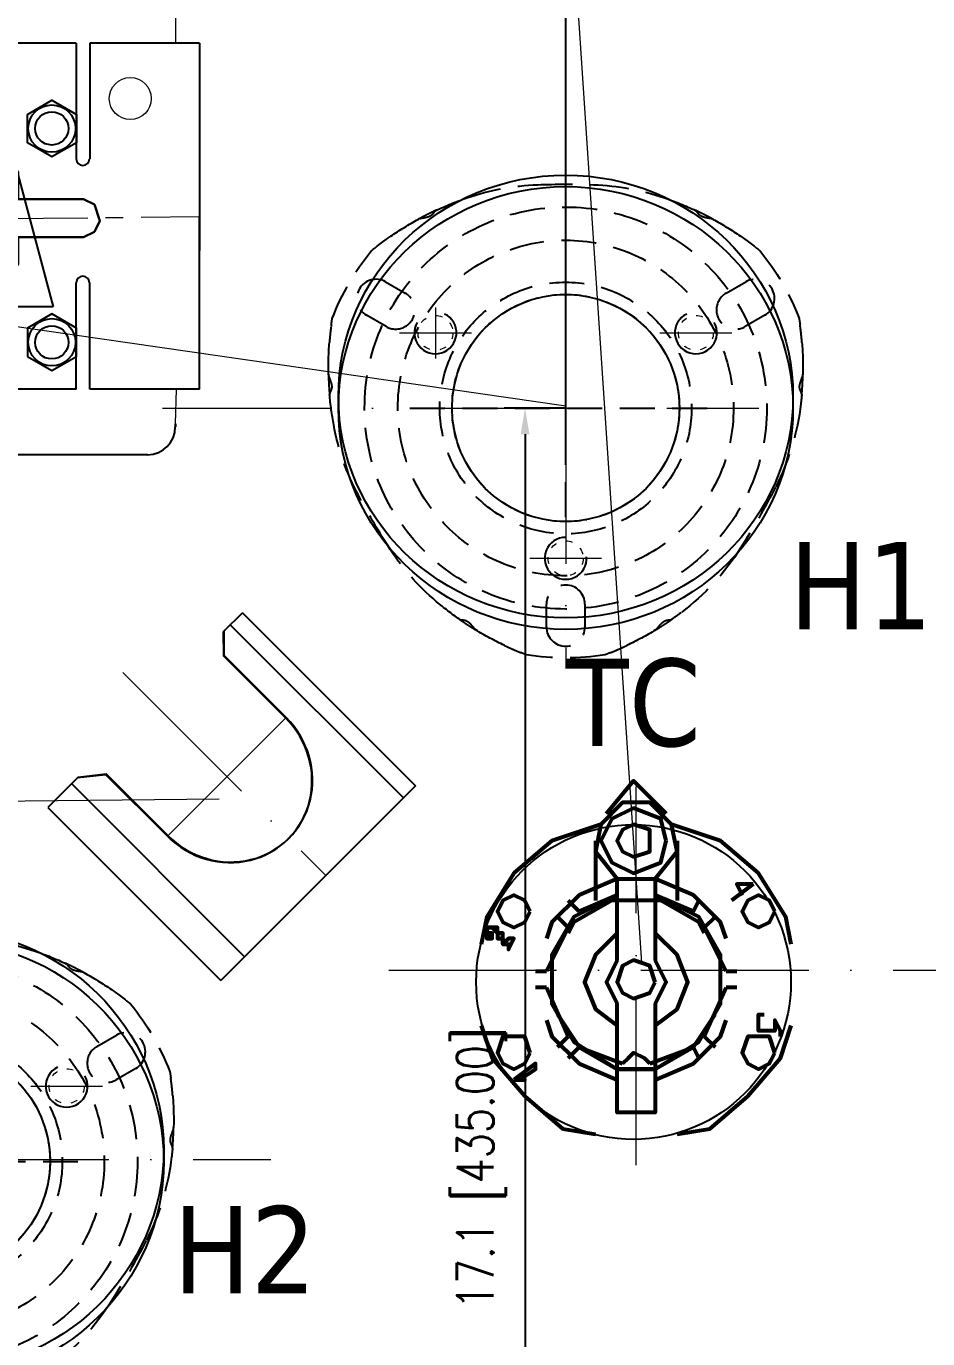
# Model space of a CAD drawing. Header units: millimetres. Extents: x 8127 to 36426, y -6229 to 13228.
# Drawn here: x 10093 to 10350.8, y 10937.1 to 11312.6 of the extents above; entities that cross this region are included whole.
import ezdxf

# ---------------------------------------------------------------- set-up
doc = ezdxf.new("R2010")
doc.units = ezdxf.units.MM
doc.header["$LTSCALE"] = 4
for name, pattern in [('ACAD_ISO03W100', [1.18, 0.47, -0.71]), ('ACAD_ISO10W100', [18, 12, -3, 0, -3]), ('CENTERX2', [101.6, 63.5, -12.7, 12.7, -12.7]), ('DASHED', [0.75, 0.5, -0.25])]:
    doc.linetypes.add(name, pattern=pattern)
doc.layers.add('1', color=12, linetype='Continuous')
doc.layers.add('4虚线层', color=6, linetype='DASHED')
for name, color, linetype, lineweight in [('标注、文本', 3, 'Continuous', 25), ('粗实线', 4, 'Continuous', 53), ('铁心', 3, 'Continuous', 0)]:
    doc.layers.add(name, color=color, linetype=linetype, lineweight=lineweight)
doc.styles.add('Tahoma$001', font='tahoma.ttf', dxfattribs={"height": 2.159784})
doc.styles.add('TH_GBDIM', font='romans.shx', dxfattribs={"width": 0.8, "bigfont": 'gbcbig.shx'})
doc.dimstyles.new('TH_GBDIM1', dxfattribs={"dimscale": 3, "dimtxt": 3.5, "dimasz": 2.5, "dimexe": 2, "dimexo": 0, "dimgap": 1.5, "dimtad": 1, "dimdec": 1, "dimlfac": 0.03937, "dimzin": 0, "dimdsep": 46, "dimtxsty": 'TH_GBDIM', "dimcen": 2.5, "dimclrd": 3, "dimclre": 256, "dimclrt": 2, "dimadec": 0, "dimazin": 0, "dimtfac": 0.714286, "dimtdec": 1, "dimtmove": 0, "dimatfit": 3, "dimfxl": 1, "dimtzin": 0, "dimlwd": -1, "dimlwe": -1, "dimarcsym": 0})

# ---------------------------------------------------------------- blocks, each defined once
blk = doc.blocks.new('*D265')
at = {"layer": 'Defpoints', "color": 0, "transparency": 16777216}
for p in [(10337.29, 11461.13), (10337.29, 11332.48), (10247.3, 11278.96)]:
    blk.add_point(p, dxfattribs=at)
at = {"layer": '标注、文本', "transparency": 16777216}
for p, q in [((10247.3, 11278.96), (10247.3, 11467.13)), ((10337.29, 11332.48), (10337.29, 11467.13))]:
    blk.add_line(p, q, dxfattribs=at)
at = {"layer": '标注、文本', "color": 3, "transparency": 16777216}
blk.add_line((10254.8, 11461.13), (10329.79, 11461.13), dxfattribs=at)
for points in [[(10254.8, 11462.38), (10254.8, 11459.88), (10247.3, 11461.13)], [(10329.79, 11462.38), (10329.79, 11459.88), (10337.29, 11461.13)]]:
    blk.add_solid(points, dxfattribs=at)
at = {"layer": '标注、文本', "color": 2, "transparency": 16777216, "insert": (10291.5, 11473.63), "char_height": 10.5, "attachment_point": 5, "style": 'TH_GBDIM'}
blk.add_mtext('3.5 [90.00]', dxfattribs=at)
blk = doc.blocks.new('A$C03F92070')
at = {"layer": '4虚线层', "ltscale": 5}
for p, q in [((67.85, 40.24), (67.85, 116.01)), ((16.36, 107.57), (21.99, 104.32)), ((113.71, 104.32), (119.34, 107.57)), ((16.49, 94.79), (10.86, 98.04)), ((124.84, 98.04), (119.21, 94.79)), ((23.33, 71.49), (112.37, 71.49)), ((62.35, 8.86), (62.35, 15.36)), ((73.35, 15.36), (73.35, 8.86))]:
    blk.add_line(p, q, dxfattribs=at)
for radius in [57.5, 48, 36, 32.5]:
    blk.add_circle((67.85, 71.49), radius, dxfattribs=at)
at = {"layer": '4虚线层', "ltscale": 5, "extrusion": (0, 0, -1)}
for centre, radius, start, end in [((-62.34, 65.41), 70, 71.0219, 87.9453), ((-67.85, -88.03), 223.54, 87.9453, 92.0547), ((-73.35, 65.41), 70, 92.0547, 108.9781), ((-68.85, 46.49), 90, 64.9245, 71.0219), ((-66.85, 46.49), 90, 108.9781, 115.0755), ((-68.85, 46.49), 90, 55.4521, 61.3818), ((-66.85, 46.49), 90, 118.6182, 124.5479), ((-67.85, 71.49), 71.5, 20.9645, 39.0355), ((-68.85, 46.49), 90, 51.0831, 52.2343), ((-66.85, 46.49), 90, 127.7657, 128.9169), ((-67.85, 71.49), 71.5, 140.9645, 159.0355), ((-90, 83.12), 90, 7.7657, 8.9169), ((-45.7, 83.12), 90, 171.0831, 172.2343), ((-90, 83.12), 90, 358.6182, 4.5479), ((-45.7, 83.12), 90, 175.4521, 181.3818), ((-90, 83.12), 90, 349.4672, 355.0755), ((-45.7, 83.12), 90, 184.9245, 186.6023), ((-65.57, 80.82), 70, 186.6023, 207.2178), ((-70.33, 79.46), 70, 331.9245, 349.4672), ((-205.81, 151.73), 223.54, 327.6503, 331.9245), ((70.97, 151.05), 223.54, 207.2178, 212.3568), ((-76.09, 69.57), 70, 310.1708, 327.6503), ((-58.73, 68.87), 70, 212.3568, 233.0262), ((-89, 84.85), 90, 304.9245, 310.1708), ((-46.7, 84.85), 90, 233.0262, 235.0755), ((-89, 84.85), 90, 295.4521, 301.3818), ((-46.7, 84.85), 90, 238.6182, 244.5479), ((-89, 84.85), 90, 291.0831, 292.2343), ((-67.85, 71.49), 71.5, 260.9645, 279.0355), ((-46.7, 84.85), 90, 247.7657, 248.9169)]:
    blk.add_arc(centre, radius, start, end, dxfattribs=at)
at = {"layer": '4虚线层', "ltscale": 5}
for centre, start, end in [((13.61, 102.81), 60, 240), ((122.09, 102.81), 300, 120), ((19.24, 99.56), 240, 60), ((116.46, 99.56), 120, 300), ((67.85, 15.36), 0, 180), ((67.85, 8.86), 180, 0)]:
    blk.add_arc(centre, 5.5, start, end, dxfattribs=at)
for points, knots in [([(30.89, 128.1), (30.89, 128.1), (30.88, 128.1), (30.83, 128.07), (30.76, 128.04), (30.57, 127.95), (30.45, 127.89), (30.18, 127.77), (30.03, 127.69), (29.7, 127.53), (29.52, 127.45), (29.16, 127.27), (28.96, 127.17), (28.58, 126.98), (28.39, 126.89), (27.99, 126.69), (27.8, 126.59), (27.42, 126.39), (27.24, 126.3), (26.87, 126.11), (26.7, 126.02), (26.39, 125.85), (26.24, 125.77), (25.98, 125.63), (25.87, 125.57), (25.69, 125.47), (25.63, 125.44), (25.58, 125.41), (25.57, 125.4), (25.57, 125.4), (25.57, 125.4), (25.57, 125.4)], [0, 0, 0, 0, 0.043819, 0.043819, 0.119878, 0.119878, 0.195937, 0.195937, 0.271996, 0.271996, 0.348055, 0.348055, 0.424114, 0.424114, 0.500173, 0.500173, 0.576231, 0.576231, 0.65229, 0.65229, 0.728349, 0.728349, 0.804408, 0.804408, 0.880467, 0.880467, 0.956526, 0.956526, 0.994556, 0.994556, 1, 1, 1, 1]), ([(30.71, 128.01), (30.65, 127.99), (30.59, 127.94), (30.48, 127.84), (30.42, 127.77), (30.3, 127.62), (30.24, 127.54), (30.11, 127.35), (30.04, 127.25), (29.89, 127.05), (29.81, 126.95), (29.62, 126.74), (29.51, 126.65), (29.29, 126.47), (29.16, 126.4), (28.9, 126.26), (28.77, 126.2), (28.36, 126.06), (28.08, 125.99), (27.53, 125.87), (27.26, 125.83), (26.87, 125.76), (26.75, 125.74), (26.5, 125.7), (26.38, 125.67), (26.05, 125.61), (25.85, 125.56), (25.74, 125.5)], [0, 0, 0, 0, 0.0625, 0.0625, 0.125, 0.125, 0.1875, 0.1875, 0.25, 0.25, 0.3125, 0.3125, 0.375, 0.375, 0.4375, 0.4375, 0.5, 0.5, 0.625, 0.625, 0.75, 0.75, 0.8125, 0.8125, 0.875, 0.875, 1, 1, 1, 1]), ([(110.13, 125.4), (110.13, 125.4), (110.13, 125.4), (110.13, 125.4), (110.12, 125.41), (110.07, 125.44), (110.01, 125.47), (109.83, 125.57), (109.72, 125.63), (109.46, 125.77), (109.31, 125.85), (108.99, 126.02), (108.81, 126.11), (108.45, 126.3), (108.26, 126.4), (107.88, 126.6), (107.68, 126.7), (107.29, 126.9), (107.1, 127), (106.72, 127.18), (106.53, 127.28), (106.16, 127.46), (105.99, 127.54), (105.66, 127.7), (105.51, 127.77), (105.24, 127.9), (105.12, 127.95), (104.94, 128.04), (104.87, 128.07), (104.82, 128.09), (104.81, 128.1), (104.8, 128.1), (104.8, 128.1), (104.8, 128.1)], [0, 0, 0, 0, 0.005743, 0.005743, 0.043766, 0.043766, 0.119813, 0.119813, 0.195859, 0.195859, 0.271906, 0.271906, 0.347952, 0.347952, 0.423999, 0.423999, 0.500046, 0.500046, 0.576092, 0.576092, 0.652139, 0.652139, 0.728185, 0.728185, 0.804232, 0.804232, 0.880279, 0.880279, 0.956325, 0.956325, 0.994349, 0.994349, 1, 1, 1, 1]), ([(109.96, 125.5), (109.9, 125.53), (109.83, 125.55), (109.65, 125.6), (109.54, 125.63), (109.21, 125.7), (108.96, 125.74), (108.44, 125.83), (108.17, 125.87), (107.63, 125.99), (107.34, 126.06), (106.94, 126.2), (106.8, 126.26), (106.54, 126.39), (106.42, 126.47), (106.19, 126.64), (106.08, 126.74), (105.9, 126.94), (105.81, 127.05), (105.66, 127.25), (105.59, 127.35), (105.46, 127.53), (105.39, 127.62), (105.28, 127.77), (105.22, 127.84), (105.11, 127.94), (105.05, 127.99), (104.99, 128.01)], [0, 0, 0, 0, 0.0625, 0.0625, 0.125, 0.125, 0.25, 0.25, 0.375, 0.375, 0.5, 0.5, 0.5625, 0.5625, 0.625, 0.625, 0.6875, 0.6875, 0.75, 0.75, 0.8125, 0.8125, 0.875, 0.875, 0.9375, 0.9375, 1, 1, 1, 1]), ([(17.82, 120.63), (17.81, 120.62), (17.74, 120.57), (17.58, 120.46), (17.28, 120.26), (16.94, 120.02), (16.6, 119.78), (16.29, 119.55), (16.01, 119.35), (15.83, 119.22), (15.74, 119.15)], [0, 0, 0, 0, 0.026865, 0.187364, 0.351072, 0.511786, 0.674931, 0.783277, 0.891149, 1, 1, 1, 1]), ([(119.96, 119.15), (119.92, 119.19), (119.82, 119.25), (119.69, 119.35), (119.55, 119.45), (119.41, 119.55), (119.28, 119.65), (119.06, 119.81), (118.76, 120.02), (118.42, 120.26), (118.12, 120.46), (117.96, 120.57), (117.89, 120.62), (117.88, 120.63)], [0, 0, 0, 0, 0.05466, 0.108896, 0.162888, 0.216817, 0.270864, 0.325211, 0.488741, 0.649833, 0.813717, 0.974388, 1, 1, 1, 1]), ([(13.95, 117.81), (13.92, 117.79), (13.88, 117.76), (13.82, 117.71), (13.77, 117.67), (13.74, 117.65), (13.73, 117.64)], [0, 0, 0, 0, 0.272943, 0.542517, 0.809704, 1, 1, 1, 1]), ([(14.22, 118.02), (14.2, 118), (14.15, 117.96), (14.08, 117.91), (14.01, 117.86), (13.97, 117.82), (13.95, 117.81)], [0, 0, 0, 0, 0.251777, 0.501943, 0.751136, 1, 1, 1, 1]), ([(14.55, 118.27), (14.52, 118.25), (14.46, 118.2), (14.38, 118.14), (14.3, 118.08), (14.25, 118.04), (14.22, 118.02)], [0, 0, 0, 0, 0.251749, 0.501948, 0.751171, 1, 1, 1, 1]), ([(15.74, 119.15), (15.69, 119.12), (15.59, 119.05), (15.45, 118.94), (15.32, 118.84), (15.18, 118.74), (15.05, 118.65), (14.92, 118.55), (14.8, 118.45), (14.67, 118.36), (14.59, 118.3), (14.55, 118.27)], [0, 0, 0, 0, 0.114473, 0.22719, 0.338528, 0.448878, 0.558641, 0.668227, 0.778044, 0.888502, 1, 1, 1, 1]), ([(121.15, 118.27), (121.11, 118.3), (121.03, 118.36), (120.9, 118.45), (120.78, 118.55), (120.65, 118.65), (120.52, 118.74), (120.38, 118.84), (120.25, 118.94), (120.1, 119.05), (120.01, 119.12), (119.96, 119.15)], [0, 0, 0, 0, 0.111498, 0.221956, 0.331773, 0.441359, 0.551122, 0.661472, 0.77281, 0.885527, 1, 1, 1, 1]), ([(121.48, 118.02), (121.45, 118.04), (121.4, 118.08), (121.32, 118.14), (121.23, 118.2), (121.18, 118.25), (121.15, 118.27)], [0, 0, 0, 0, 0.248829, 0.498052, 0.748251, 1, 1, 1, 1]), ([(121.75, 117.81), (121.73, 117.82), (121.69, 117.86), (121.62, 117.91), (121.55, 117.96), (121.5, 118), (121.48, 118.02)], [0, 0, 0, 0, 0.248864, 0.498057, 0.748223, 1, 1, 1, 1]), ([(121.97, 117.64), (121.96, 117.65), (121.93, 117.67), (121.88, 117.71), (121.82, 117.76), (121.78, 117.79), (121.75, 117.81)], [0, 0, 0, 0, 0.190293, 0.457482, 0.727057, 1, 1, 1, 1]), ([(0.69, 94.25), (0.68, 94.21), (0.67, 94.11), (0.65, 93.95), (0.63, 93.8), (0.61, 93.64), (0.59, 93.47), (0.57, 93.31), (0.55, 93.14), (0.53, 92.96), (0.52, 92.85), (0.52, 92.79)], [0, 0, 0, 0, 0.111498, 0.221956, 0.331773, 0.441359, 0.551122, 0.661472, 0.77281, 0.885527, 1, 1, 1, 1]), ([(0.74, 94.67), (0.73, 94.63), (0.73, 94.57), (0.71, 94.47), (0.7, 94.36), (0.69, 94.29), (0.69, 94.25)], [0, 0, 0, 0, 0.248829, 0.498052, 0.748251, 1, 1, 1, 1]), ([(0.82, 95.29), (0.82, 95.27), (0.81, 95.24), (0.81, 95.17), (0.8, 95.1), (0.79, 95.04), (0.78, 95.01)], [0, 0, 0, 0, 0.190297, 0.457484, 0.727058, 1, 1, 1, 1]), ([(134.92, 95.01), (134.91, 95.04), (134.9, 95.1), (134.89, 95.17), (134.89, 95.24), (134.88, 95.27), (134.88, 95.29)], [0, 0, 0, 0, 0.272943, 0.542517, 0.809704, 1, 1, 1, 1]), ([(134.96, 94.67), (134.96, 94.7), (134.95, 94.76), (134.94, 94.85), (134.93, 94.93), (134.92, 94.98), (134.92, 95.01)], [0, 0, 0, 0, 0.251777, 0.501943, 0.751136, 1, 1, 1, 1]), ([(135.01, 94.25), (135.01, 94.29), (135, 94.36), (134.99, 94.47), (134.97, 94.57), (134.96, 94.63), (134.96, 94.67)], [0, 0, 0, 0, 0.251749, 0.501948, 0.751171, 1, 1, 1, 1]), ([(135.18, 92.79), (135.18, 92.85), (135.16, 92.96), (135.15, 93.14), (135.13, 93.31), (135.11, 93.47), (135.09, 93.64), (135.07, 93.8), (135.05, 93.95), (135.03, 94.11), (135.02, 94.21), (135.01, 94.25)], [0, 0, 0, 0, 0.114473, 0.22719, 0.338528, 0.448878, 0.558641, 0.668227, 0.778044, 0.888502, 1, 1, 1, 1]), ([(0.52, 92.79), (0.51, 92.73), (0.5, 92.62), (0.48, 92.45), (0.46, 92.28), (0.45, 92.11), (0.43, 91.95), (0.4, 91.68), (0.37, 91.32), (0.33, 90.9), (0.3, 90.54), (0.29, 90.34), (0.28, 90.26), (0.28, 90.25)], [0, 0, 0, 0, 0.05466, 0.108897, 0.162889, 0.216817, 0.270864, 0.325211, 0.488741, 0.649833, 0.813717, 0.974388, 1, 1, 1, 1]), ([(135.42, 90.25), (135.42, 90.26), (135.41, 90.34), (135.4, 90.54), (135.37, 90.9), (135.33, 91.31), (135.29, 91.73), (135.25, 92.11), (135.22, 92.45), (135.2, 92.67), (135.18, 92.79)], [0, 0, 0, 0, 0.026865, 0.187364, 0.351073, 0.511786, 0.674931, 0.783277, 0.891149, 1, 1, 1, 1]), ([(0.02, 81.15), (0.02, 81.15), (0.02, 81.15), (0.02, 81.15), (0.02, 81.14), (0.02, 81.08), (0.02, 81.01), (0.02, 80.81), (0.03, 80.68), (0.04, 80.38), (0.04, 80.21), (0.05, 79.85), (0.06, 79.65), (0.08, 79.24), (0.09, 79.03), (0.11, 78.6), (0.12, 78.38), (0.14, 77.94), (0.16, 77.72), (0.18, 77.3), (0.2, 77.09), (0.23, 76.68), (0.24, 76.49), (0.27, 76.13), (0.28, 75.96), (0.3, 75.67), (0.32, 75.54), (0.33, 75.33), (0.34, 75.26), (0.34, 75.2), (0.35, 75.19), (0.35, 75.19), (0.35, 75.19), (0.35, 75.19)], [0, 0, 0, 0, 0.005743, 0.005743, 0.043766, 0.043766, 0.119813, 0.119813, 0.195859, 0.195859, 0.271906, 0.271906, 0.347952, 0.347952, 0.423999, 0.423999, 0.500046, 0.500046, 0.576092, 0.576092, 0.652139, 0.652139, 0.728185, 0.728185, 0.804232, 0.804232, 0.880279, 0.880279, 0.956325, 0.956325, 0.994349, 0.994349, 1, 1, 1, 1]), ([(0.02, 80.95), (0.02, 80.89), (0.04, 80.81), (0.08, 80.63), (0.12, 80.53), (0.22, 80.21), (0.31, 79.97), (0.5, 79.47), (0.59, 79.22), (0.76, 78.69), (0.85, 78.41), (0.92, 77.98), (0.94, 77.84), (0.96, 77.55), (0.95, 77.4), (0.91, 77.12), (0.88, 76.97), (0.8, 76.71), (0.75, 76.59), (0.65, 76.35), (0.6, 76.24), (0.51, 76.03), (0.47, 75.94), (0.39, 75.76), (0.37, 75.68), (0.33, 75.53), (0.32, 75.46), (0.33, 75.4)], [0, 0, 0, 0, 0.0625, 0.0625, 0.125, 0.125, 0.25, 0.25, 0.375, 0.375, 0.5, 0.5, 0.5625, 0.5625, 0.625, 0.625, 0.6875, 0.6875, 0.75, 0.75, 0.8125, 0.8125, 0.875, 0.875, 0.9375, 0.9375, 1, 1, 1, 1]), ([(135.37, 75.4), (135.38, 75.46), (135.37, 75.53), (135.33, 75.68), (135.31, 75.76), (135.23, 75.94), (135.19, 76.03), (135.1, 76.24), (135.04, 76.35), (134.95, 76.58), (134.9, 76.71), (134.82, 76.97), (134.79, 77.11), (134.75, 77.4), (134.74, 77.54), (134.76, 77.83), (134.78, 77.98), (134.85, 78.4), (134.93, 78.68), (135.11, 79.21), (135.2, 79.47), (135.34, 79.84), (135.38, 79.96), (135.47, 80.2), (135.51, 80.31), (135.62, 80.63), (135.68, 80.83), (135.68, 80.95)], [0, 0, 0, 0, 0.0625, 0.0625, 0.125, 0.125, 0.1875, 0.1875, 0.25, 0.25, 0.3125, 0.3125, 0.375, 0.375, 0.4375, 0.4375, 0.5, 0.5, 0.625, 0.625, 0.75, 0.75, 0.8125, 0.8125, 0.875, 0.875, 1, 1, 1, 1]), ([(135.35, 75.19), (135.35, 75.19), (135.35, 75.2), (135.36, 75.26), (135.37, 75.34), (135.38, 75.54), (135.4, 75.67), (135.42, 75.97), (135.43, 76.14), (135.46, 76.51), (135.48, 76.7), (135.5, 77.11), (135.52, 77.32), (135.54, 77.75), (135.56, 77.97), (135.58, 78.41), (135.59, 78.62), (135.61, 79.05), (135.62, 79.26), (135.64, 79.67), (135.65, 79.86), (135.66, 80.22), (135.66, 80.39), (135.67, 80.68), (135.67, 80.81), (135.68, 81.01), (135.68, 81.08), (135.68, 81.14), (135.68, 81.15), (135.68, 81.15), (135.68, 81.15), (135.68, 81.15)], [0, 0, 0, 0, 0.043819, 0.043819, 0.119878, 0.119878, 0.195937, 0.195937, 0.271996, 0.271996, 0.348055, 0.348055, 0.424114, 0.424114, 0.500173, 0.500173, 0.576232, 0.576232, 0.65229, 0.65229, 0.728349, 0.728349, 0.804408, 0.804408, 0.880467, 0.880467, 0.956526, 0.956526, 0.994556, 0.994556, 1, 1, 1, 1]), ([(37.3, 11.18), (37.3, 11.18), (37.31, 11.17), (37.36, 11.14), (37.42, 11.09), (37.59, 10.98), (37.7, 10.9), (37.95, 10.73), (38.09, 10.63), (38.39, 10.43), (38.55, 10.32), (38.89, 10.09), (39.07, 9.97), (39.42, 9.73), (39.61, 9.61), (39.98, 9.37), (40.16, 9.26), (40.51, 9.03), (40.69, 8.91), (41.04, 8.69), (41.2, 8.59), (41.51, 8.4), (41.65, 8.31), (41.9, 8.16), (42.01, 8.09), (42.18, 7.99), (42.24, 7.95), (42.29, 7.92), (42.3, 7.91), (42.3, 7.91), (42.3, 7.91), (42.3, 7.91)], [0, 0, 0, 0, 0.043819, 0.043819, 0.119878, 0.119878, 0.195937, 0.195937, 0.271996, 0.271996, 0.348055, 0.348055, 0.424114, 0.424114, 0.500173, 0.500173, 0.576231, 0.576231, 0.65229, 0.65229, 0.728349, 0.728349, 0.804408, 0.804408, 0.880467, 0.880467, 0.956526, 0.956526, 0.994556, 0.994556, 1, 1, 1, 1]), ([(37.47, 11.06), (37.52, 11.02), (37.59, 11), (37.73, 10.95), (37.82, 10.93), (38.01, 10.91), (38.11, 10.9), (38.34, 10.88), (38.46, 10.87), (38.71, 10.83), (38.85, 10.81), (39.11, 10.75), (39.25, 10.71), (39.52, 10.6), (39.64, 10.53), (39.89, 10.37), (40.01, 10.29), (40.34, 10.01), (40.54, 9.8), (40.91, 9.38), (41.09, 9.17), (41.34, 8.87), (41.42, 8.77), (41.58, 8.58), (41.66, 8.48), (41.88, 8.23), (42.02, 8.08), (42.13, 8.02)], [0, 0, 0, 0, 0.0625, 0.0625, 0.125, 0.125, 0.1875, 0.1875, 0.25, 0.25, 0.3125, 0.3125, 0.375, 0.375, 0.4375, 0.4375, 0.5, 0.5, 0.625, 0.625, 0.75, 0.75, 0.8125, 0.8125, 0.875, 0.875, 1, 1, 1, 1]), ([(93.4, 7.91), (93.4, 7.91), (93.4, 7.91), (93.4, 7.91), (93.41, 7.92), (93.46, 7.95), (93.52, 7.99), (93.69, 8.09), (93.8, 8.16), (94.06, 8.32), (94.2, 8.4), (94.51, 8.6), (94.68, 8.7), (95.02, 8.92), (95.2, 9.04), (95.56, 9.27), (95.75, 9.39), (96.12, 9.63), (96.3, 9.75), (96.65, 9.98), (96.83, 10.1), (97.16, 10.33), (97.32, 10.43), (97.62, 10.64), (97.76, 10.73), (98.01, 10.9), (98.11, 10.98), (98.28, 11.1), (98.34, 11.14), (98.39, 11.17), (98.4, 11.18), (98.4, 11.18), (98.4, 11.18), (98.4, 11.18)], [0, 0, 0, 0, 0.005743, 0.005743, 0.043766, 0.043766, 0.119813, 0.119813, 0.195859, 0.195859, 0.271906, 0.271906, 0.347952, 0.347952, 0.423999, 0.423999, 0.500046, 0.500046, 0.576092, 0.576092, 0.652139, 0.652139, 0.728185, 0.728185, 0.804232, 0.804232, 0.880279, 0.880279, 0.956325, 0.956325, 0.994349, 0.994349, 1, 1, 1, 1]), ([(93.57, 8.02), (93.62, 8.05), (93.68, 8.1), (93.82, 8.23), (93.89, 8.31), (94.11, 8.56), (94.27, 8.76), (94.61, 9.17), (94.79, 9.38), (95.16, 9.79), (95.36, 10), (95.69, 10.28), (95.8, 10.37), (96.05, 10.53), (96.18, 10.6), (96.44, 10.71), (96.58, 10.75), (96.85, 10.81), (96.98, 10.83), (97.24, 10.87), (97.36, 10.88), (97.58, 10.9), (97.69, 10.91), (97.88, 10.93), (97.96, 10.95), (98.11, 11), (98.18, 11.02), (98.23, 11.06)], [0, 0, 0, 0, 0.0625, 0.0625, 0.125, 0.125, 0.25, 0.25, 0.375, 0.375, 0.5, 0.5, 0.5625, 0.5625, 0.625, 0.625, 0.6875, 0.6875, 0.75, 0.75, 0.8125, 0.8125, 0.875, 0.875, 0.9375, 0.9375, 1, 1, 1, 1]), ([(50.31, 3.59), (50.32, 3.59), (50.4, 3.55), (50.57, 3.46), (50.9, 3.31), (51.28, 3.14), (51.66, 2.96), (52.01, 2.8), (52.32, 2.67), (52.52, 2.57), (52.63, 2.53)], [0, 0, 0, 0, 0.026866, 0.187364, 0.351073, 0.511786, 0.674931, 0.783277, 0.891149, 1, 1, 1, 1]), ([(52.63, 2.53), (52.68, 2.5), (52.79, 2.46), (52.95, 2.39), (53.11, 2.32), (53.26, 2.25), (53.41, 2.19), (53.56, 2.12), (53.7, 2.06), (53.85, 2), (53.94, 1.96), (53.98, 1.94)], [0, 0, 0, 0, 0.114473, 0.22719, 0.338528, 0.448878, 0.558641, 0.668227, 0.778044, 0.888502, 1, 1, 1, 1]), ([(53.98, 1.94), (54.02, 1.93), (54.09, 1.9), (54.18, 1.86), (54.28, 1.82), (54.34, 1.79), (54.37, 1.78)], [0, 0, 0, 0, 0.251749, 0.501948, 0.751171, 1, 1, 1, 1]), ([(54.37, 1.78), (54.4, 1.77), (54.45, 1.74), (54.54, 1.71), (54.61, 1.68), (54.66, 1.66), (54.69, 1.65)], [0, 0, 0, 0, 0.251777, 0.501943, 0.751136, 1, 1, 1, 1]), ([(54.69, 1.65), (54.71, 1.64), (54.77, 1.61), (54.84, 1.58), (54.9, 1.56), (54.93, 1.55), (54.94, 1.54)], [0, 0, 0, 0, 0.272943, 0.542518, 0.809705, 1, 1, 1, 1]), ([(80.76, 1.54), (80.77, 1.55), (80.8, 1.56), (80.86, 1.58), (80.93, 1.61), (80.99, 1.64), (81.01, 1.65)], [0, 0, 0, 0, 0.190295, 0.457482, 0.727057, 1, 1, 1, 1]), ([(81.01, 1.65), (81.04, 1.66), (81.08, 1.68), (81.16, 1.71), (81.25, 1.74), (81.3, 1.77), (81.33, 1.78)], [0, 0, 0, 0, 0.248864, 0.498057, 0.748223, 1, 1, 1, 1]), ([(81.33, 1.78), (81.36, 1.79), (81.42, 1.82), (81.52, 1.86), (81.61, 1.9), (81.68, 1.93), (81.72, 1.94)], [0, 0, 0, 0, 0.248829, 0.498052, 0.748251, 1, 1, 1, 1]), ([(81.72, 1.94), (81.76, 1.96), (81.85, 2), (82, 2.06), (82.14, 2.12), (82.29, 2.19), (82.44, 2.25), (82.59, 2.32), (82.75, 2.39), (82.91, 2.46), (83.02, 2.5), (83.07, 2.53)], [0, 0, 0, 0, 0.111498, 0.221956, 0.331773, 0.441359, 0.551122, 0.661472, 0.77281, 0.885527, 1, 1, 1, 1]), ([(83.07, 2.53), (83.12, 2.55), (83.23, 2.6), (83.38, 2.67), (83.54, 2.73), (83.69, 2.8), (83.84, 2.87), (84.09, 2.98), (84.42, 3.14), (84.8, 3.31), (85.13, 3.46), (85.3, 3.55), (85.38, 3.58), (85.39, 3.59)], [0, 0, 0, 0, 0.05466, 0.108897, 0.162889, 0.216817, 0.270864, 0.325211, 0.488741, 0.649834, 0.813718, 0.974389, 1, 1, 1, 1])]:
    blk.add_open_spline(points, degree=3, knots=knots, dxfattribs=at)
blk.add_open_spline([(0.82, 95.28), (0.81, 95.2), (0.82, 95.09), (0.84, 94.95)], degree=3, dxfattribs=at)
blk = doc.blocks.new('A$C2C6D2C8C')
at = {"color": 0, "linetype": 'ByBlock'}
for p, q in [((134.71, 136.18), (14.42, 136.18)), ((58.68, 131.42), (58.68, 109.14)), ((89.87, 131.42), (58.68, 131.42)), ((58.68, 131.42), (89.87, 131.42)), ((89.87, 131.42), (89.87, 109.14)), ((6.48, 128.24), (6.48, 127.68)), ((58.68, 129.19), (89.87, 129.19)), ((142.66, 127.68), (142.66, 128.24)), ((69.82, 118.56), (69.82, 124.74)), ((78.73, 118.56), (78.73, 124.74)), ((0, 117.68), (30.38, 117.68)), ((0, 117.68), (0, 58.38)), ((20.29, 117.68), (26.38, 117.68)), ((30.29, 117.68), (30.38, 117.68)), ((30.38, 117.68), (30.38, 84.6)), ((34.29, 117.68), (58.68, 117.68)), ((34.29, 117.68), (34.29, 84.6)), ((114.27, 117.68), (89.87, 117.68)), ((114.27, 117.68), (114.27, 84.6)), ((149.56, 117.68), (118.18, 117.68)), ((118.51, 117.68), (118.18, 117.68)), ((118.18, 117.68), (118.18, 84.6)), ((143.69, 117.68), (132.42, 117.68)), ((149.56, 117.68), (149.56, 58.38)), ((58.68, 109.14), (40.86, 42.3)), ((89.87, 109.14), (107.7, 42.3)), ((0, 18.79), (0, 68.09)), ((149.56, 18.79), (149.56, 68.09)), ((30.38, 18.79), (30.38, 49.17)), ((34.29, 18.79), (34.29, 49.17)), ((114.27, 18.79), (114.27, 49.17)), ((118.18, 18.79), (118.18, 49.17)), ((107.7, 42.3), (40.86, 42.3)), ((0, 18.79), (18.78, 18.79)), ((18.78, 18.79), (30.38, 18.79)), ((34.29, 18.79), (74.23, 18.79)), ((114.27, 18.79), (74.57, 18.79)), ((142.99, 18.79), (118.18, 18.79)), ((149.56, 18.79), (132.42, 18.79)), ((6.48, 7.94), (6.48, 8.79)), ((142.66, 8.79), (142.66, 7.94)), ((142.66, 7.94), (142.66, 8.79)), ((74.57, 0), (14.42, 0)), ((134.71, 0), (61.46, 0))]:
    blk.add_line(p, q, dxfattribs=at)
at = {"lineweight": 15}
for p, q in [((6.48, 127.68), (6.48, 117.68)), ((142.66, 127.68), (142.66, 117.68)), ((42.28, 77.88), (42.2, 71.38)), ((6.48, 8.37), (6.48, 18.79)), ((142.66, 8.79), (142.99, 18.79))]:
    blk.add_line(p, q, dxfattribs=at)
at = {"color": 0, "linetype": 'ByBlock', "lineweight": 18}
for p, q in [((69.78, 86.37), (69.78, 75.38)), ((78.78, 86.37), (78.78, 75.38)), ((69.78, 75.38), (65.2, 70.19)), ((69.78, 75.38), (68.12, 73.5)), ((78.78, 75.38), (71.47, 69.17)), ((42.28, 71.38), (38.28, 71.38)), ((42.28, 71.38), (54.79, 71.38)), ((33.78, 66.88), (40.78, 70.59)), ((40.78, 70.59), (40.78, 63.18)), ((40.78, 63.18), (33.78, 66.88)), ((78.78, 58.38), (71.47, 64.6)), ((42.28, 62.38), (38.28, 62.38)), ((42.28, 62.38), (54.79, 62.38)), ((42.28, 62.38), (42.28, 55.88)), ((42.28, 55.88), (42.28, 62.38)), ((65.2, 63.58), (69.78, 58.38)), ((69.78, 58.38), (68.12, 60.27)), ((69.78, 58.38), (69.78, 47.4)), ((78.78, 58.38), (78.78, 47.4))]:
    blk.add_line(p, q, dxfattribs=at)
at = {"color": 0, "linetype": 'ByBlock'}
for points in [[(48.46, 97.34), (41.45, 101.39), (34.44, 97.34), (34.44, 89.25), (41.45, 85.2), (48.46, 89.25)], [(100.34, 97.34), (107.35, 101.39), (114.36, 97.34), (114.36, 89.25), (107.35, 85.2), (100.34, 89.25)], [(48.46, 28.13), (41.45, 24.08), (34.44, 28.13), (34.44, 36.22), (41.45, 40.27), (48.46, 36.22)], [(100.34, 28.13), (107.35, 24.08), (114.36, 28.13), (114.36, 36.22), (107.35, 40.27), (100.34, 36.22)]]:
    blk.add_lwpolyline(points, close=True, dxfattribs=at)
at = {"lineweight": 15}
for centre in [(18.78, 101.88), (129.78, 101.88), (18.78, 31.88)]:
    blk.add_circle(centre, 6, dxfattribs=at)
at = {"color": 0, "linetype": 'ByBlock'}
for centre, radius in [((41.45, 93.3), 6.76), ((41.48, 93.34), 4.75), ((107.35, 93.3), 6.76), ((107.32, 93.34), 4.75), ((41.45, 32.17), 6.76), ((107.35, 32.17), 6.76), ((41.48, 32.13), 4.75), ((107.32, 32.13), 4.75)]:
    blk.add_circle(centre, radius, dxfattribs=at)
at = {"color": 0, "linetype": 'ByBlock', "lineweight": 18}
for radius in [20, 3.5]:
    blk.add_circle((74.28, 66.88), radius, dxfattribs=at)
at = {"color": 0, "linetype": 'ByBlock'}
for centre, radius, start, end in [((14.42, 128.24), 7.94, 90, 180), ((134.71, 128.24), 7.94, 0, 90), ((74.28, 124.74), 4.46, 0, 180), ((74.28, 118.56), 4.46, 180, 0), ((32.33, 84.64), 1.91, 181.2996, 358.7004), ((116.22, 84.64), 1.91, 181.2996, 358.7004), ((32.33, 49.13), 1.91, 1.2996, 178.7004), ((116.22, 49.13), 1.91, 1.2996, 178.7004), ((14.42, 7.94), 7.94, 180, 270), ((134.71, 7.94), 7.94, 270, 0)]:
    blk.add_arc(centre, radius, start, end, dxfattribs=at)
at = {"color": 0, "linetype": 'ByBlock', "lineweight": 18}
for centre, radius, start, end in [((42.28, 66.88), 11, 90, 270), ((74.28, 66.88), 12, 112.0243, 247.9757), ((74.28, 66.88), 12, 292.0243, 67.9757), ((38.28, 66.88), 4.5, 90, 270), ((74.28, 66.88), 5.5, 279.2709, 80.7291), ((68.95, 66.88), 5, 138.5763, 221.4237), ((74.34, 66.88), 3, 130.3645, 229.6355)]:
    blk.add_arc(centre, radius, start, end, dxfattribs=at)
at = {"layer": '粗实线', "lineweight": 30}
for points in [[(74.28, 66.88), (74.28, 94.98), (50.87, 80.93)], [(74.28, 94.98), (97.69, 80.93), (97.69, 73.13)], [(96.13, 73.13), (91.44, 84.05), (80.52, 90.29), (68.04, 90.29), (57.11, 84.05), (53.99, 79.37)], [(68.04, 88.73), (58.67, 84.05), (52.43, 73.13), (52.43, 62.2), (57.11, 51.28), (63.35, 48.16)], [(68.04, 88.73), (69.6, 85.61), (74.28, 84.05), (77.4, 85.61), (78.96, 88.73)], [(85.2, 48.16), (89.88, 51.28), (96.13, 62.2), (96.13, 73.13), (89.88, 84.05), (78.96, 88.73)], [(97.69, 54.4), (74.28, 40.36), (50.87, 54.4), (50.87, 80.93)], [(86.76, 73.13), (82.08, 77.81), (77.4, 80.93), (71.16, 80.93), (64.91, 77.81), (61.79, 73.13)], [(82.08, 73.13), (77.4, 76.25), (71.16, 76.25), (64.91, 73.13)], [(57.11, 73.13), (53.99, 71.57), (52.43, 66.88), (53.99, 63.76), (57.11, 62.2)], [(116.41, 62.2), (119.53, 63.76), (121.1, 66.88), (119.53, 71.57), (116.41, 73.13)], [(53.99, 55.96), (57.11, 51.28), (68.04, 45.04), (80.52, 45.04), (91.44, 51.28), (96.13, 62.2)], [(61.79, 62.2), (64.91, 57.52), (71.16, 54.4), (77.4, 54.4), (82.08, 57.52), (86.76, 62.2)], [(64.91, 62.2), (71.16, 59.08), (77.4, 59.08), (82.08, 62.2)], [(97.69, 62.2), (97.69, 54.4)]]:
    blk.add_lwpolyline(points, dxfattribs=at)
blk.add_lwpolyline([(77.4, 66.88), (75.84, 70.01), (74.28, 71.57), (71.16, 70.01), (69.6, 66.88), (71.16, 65.32), (74.28, 63.76), (75.84, 65.32)], close=True, dxfattribs=at)
for points in [[(57.11, 73.13), (57.11, 73.13), (64.91, 73.13), (64.91, 73.13)], [(82.08, 73.13), (82.08, 73.13), (116.41, 73.13), (116.41, 73.13)], [(57.11, 62.2), (57.11, 62.2), (64.91, 62.2), (64.91, 62.2)], [(82.08, 62.2), (82.08, 62.2), (116.41, 62.2), (116.41, 62.2)]]:
    blk.add_open_spline(points, degree=3, dxfattribs=at)
blk = doc.blocks.new('*D248')
at = {"layer": 'Defpoints', "color": 0, "transparency": 16777216}
for p in [(10247.3, 11411.96), (10067.3, 11190.05), (10247.3, 11190.05)]:
    blk.add_point(p, dxfattribs=at)
at = {"layer": '标注、文本', "transparency": 16777216}
for p, q in [((10067.3, 11190.05), (10067.3, 11417.96)), ((10247.3, 11190.05), (10247.3, 11417.96))]:
    blk.add_line(p, q, dxfattribs=at)
at = {"layer": '标注、文本', "color": 3, "transparency": 16777216}
blk.add_line((10074.8, 11411.96), (10239.8, 11411.96), dxfattribs=at)
for points in [[(10074.8, 11413.21), (10074.8, 11410.71), (10067.3, 11411.96)], [(10239.8, 11413.21), (10239.8, 11410.71), (10247.3, 11411.96)]]:
    blk.add_solid(points, dxfattribs=at)
at = {"layer": '标注、文本', "color": 2, "transparency": 16777216, "insert": (10157.3, 11424.46), "char_height": 10.5, "attachment_point": 5, "style": 'TH_GBDIM'}
blk.add_mtext('7.1 [180.00]', dxfattribs=at)
blk = doc.blocks.new('*D253')
at = {"layer": 'Defpoints', "color": 0, "transparency": 16777216}
for p in [(10247.3, 11203.4), (10235.68, 10768.4), (10247.3, 10768.4)]:
    blk.add_point(p, dxfattribs=at)
at = {"layer": '标注、文本', "transparency": 16777216}
for p, q in [((10247.3, 11203.4), (10229.68, 11203.4)), ((10247.3, 10768.4), (10229.68, 10768.4))]:
    blk.add_line(p, q, dxfattribs=at)
at = {"layer": '标注、文本', "color": 3, "transparency": 16777216}
blk.add_line((10235.68, 11195.9), (10235.68, 10775.9), dxfattribs=at)
for points in [[(10234.43, 11195.9), (10236.93, 11195.9), (10235.68, 11203.4)], [(10234.43, 10775.9), (10236.93, 10775.9), (10235.68, 10768.4)]]:
    blk.add_solid(points, dxfattribs=at)
at = {"layer": '标注、文本', "color": 2, "transparency": 16777216, "insert": (10223.18, 10985.9), "char_height": 10.5, "attachment_point": 5, "rotation": 90, "style": 'TH_GBDIM'}
blk.add_mtext('17.1 [435.00]', dxfattribs=at)
blk = doc.blocks.new('A$C0AD52951')
at = {"layer": '粗实线'}
h = blk.add_hatch(color=256, dxfattribs=at)
h.dxf.hatch_style = 2
h.paths.add_polyline_path([(2.19, 41.7), (1.1, 41.7), (2.19, 41.7), (3.29, 40.6), (3.29, 39.5), (4.39, 39.5), (4.39, 38.4), (5.49, 38.4), (5.49, 37.31), (6.58, 39.5), (5.49, 39.5), (4.39, 38.4), (4.39, 39.5), (4.39, 40.6), (3.29, 40.6), (3.29, 41.7)])
h = blk.add_hatch(color=256, dxfattribs=at)
h.dxf.hatch_style = 2
h.paths.add_polyline_path([(1.1, 41.7), (1.1, 40.6), (1.1, 39.5), (2.19, 39.5), (2.19, 40.6), (1.1, 40.6), (1.1, 41.7), (2.19, 41.7)])
h = blk.add_hatch(color=256, dxfattribs=at)
h.dxf.hatch_style = 2
h.paths.add_polyline_path([(6.58, 10.97), (7.68, 10.97), (10.97, 13.17), (10.97, 14.26)])
for points in [[(25.24, 64.74), (30.72, 71.32), (37.31, 64.74)], [(35.11, 51.57), (39.5, 57.06), (38.4, 62.54), (34.02, 66.93), (28.53, 66.93), (24.14, 62.54), (23.04, 57.06), (27.43, 51.57)], [(24.14, 62.54), (14.26, 59.25), (6.58, 52.67), (1.1, 43.89), (0, 38.4)], [(62.54, 38.4), (61.45, 43.89), (55.96, 52.67), (48.28, 59.25), (38.4, 62.54)], [(23.04, 59.25), (23.04, 47.18)], [(39.5, 59.25), (39.5, 47.18)], [(27.43, 51.57), (19.75, 48.28), (14.26, 42.79), (13.17, 39.5)], [(27.43, 35.11), (27.43, 51.57), (35.11, 51.57), (35.11, 35.11)], [(49.38, 39.5), (48.28, 42.79), (42.79, 48.28), (35.11, 51.57)], [(54.86, 50.47), (50.47, 47.18)], [(54.86, 50.47), (51.57, 50.47), (52.67, 48.28)], [(27.43, 48.28), (18.65, 43.89), (14.26, 36.21), (14.26, 26.33), (18.65, 18.65), (27.43, 13.17), (35.11, 13.17), (35.11, 4.39), (27.43, 4.39), (27.43, 13.17)], [(35.11, 13.17), (43.89, 18.65), (48.28, 26.33), (48.28, 36.21), (43.89, 43.89), (35.11, 48.28)], [(44.99, 40.6), (43.89, 42.79), (36.21, 47.18), (26.33, 47.18), (18.65, 42.79), (17.56, 40.6)], [(27.43, 40.6), (23.04, 36.21), (20.85, 30.72), (23.04, 25.24), (27.43, 21.95)], [(35.11, 21.95), (39.5, 25.24), (41.7, 30.72), (39.5, 36.21), (35.11, 40.6)], [(27.43, 35.11), (25.24, 30.72), (27.43, 26.33)], [(35.11, 26.33), (37.31, 30.72), (35.11, 35.11)], [(15.36, 24.14), (19.75, 17.56), (28.53, 14.26)], [(35.11, 26.33), (35.11, 13.17), (27.43, 13.17), (27.43, 26.33)], [(34.02, 14.26), (42.79, 17.56), (47.18, 24.14)], [(60.35, 19.75), (60.35, 20.85), (59.25, 23.04), (59.25, 21.95), (59.25, 20.85), (58.16, 20.85), (57.06, 20.85), (55.96, 20.85), (55.96, 21.95), (55.96, 23.04), (55.96, 24.14), (57.06, 24.14)], [(0, 21.95), (2.19, 15.36), (8.78, 7.68), (16.46, 1.1), (23.04, 0)], [(13.17, 23.04), (14.26, 19.75), (19.75, 14.26), (27.43, 10.97)], [(35.11, 10.97), (42.79, 14.26), (48.28, 19.75), (49.38, 23.04)], [(39.5, 0), (46.09, 1.1), (53.77, 7.68), (60.35, 15.36), (62.54, 21.95)], [(34.02, 14.26), (32.92, 15.36), (30.72, 16.46), (29.63, 15.36), (28.53, 14.26)], [(34.02, 14.26), (32.92, 15.36), (30.72, 16.46), (29.63, 15.36), (28.53, 14.26)]]:
    blk.add_lwpolyline(points, dxfattribs=at)
for points in [[(37.31, 59.25), (36.21, 63.64), (30.72, 65.84), (26.33, 63.64), (24.14, 59.25), (26.33, 54.86), (30.72, 52.67), (36.21, 54.86)], [(34.02, 59.25), (34.02, 61.45), (30.72, 62.54), (28.53, 61.45), (27.43, 59.25), (28.53, 57.06), (30.72, 55.96), (34.02, 57.06)], [(9.88, 44.99), (8.78, 47.18), (6.58, 48.28), (4.39, 47.18), (3.29, 44.99), (4.39, 42.79), (6.58, 41.7), (8.78, 42.79)], [(59.25, 44.99), (58.16, 47.18), (55.96, 48.28), (53.77, 47.18), (52.67, 44.99), (53.77, 42.79), (55.96, 41.7), (58.16, 42.79)], [(2.19, 41.7), (1.1, 41.7), (2.19, 41.7), (3.29, 40.6), (3.29, 39.5), (4.39, 39.5), (4.39, 38.4), (5.49, 38.4), (5.49, 37.31), (6.58, 39.5), (5.49, 39.5), (4.39, 38.4), (4.39, 39.5), (4.39, 40.6), (3.29, 40.6), (3.29, 41.7)], [(1.1, 41.7), (1.1, 40.6), (1.1, 39.5), (2.19, 39.5), (2.19, 40.6), (1.1, 40.6), (1.1, 41.7), (2.19, 41.7)], [(35.11, 30.72), (34.02, 34.02), (30.72, 35.11), (28.53, 34.02), (27.43, 30.72), (28.53, 28.53), (30.72, 27.43), (34.02, 28.53)], [(9.88, 16.46), (8.78, 19.75), (6.58, 19.75), (4.39, 19.75), (3.29, 16.46), (4.39, 14.26), (6.58, 13.17), (8.78, 14.26)], [(59.25, 16.46), (58.16, 19.75), (55.96, 19.75), (53.77, 19.75), (52.67, 16.46), (53.77, 14.26), (55.96, 13.17), (58.16, 14.26)], [(6.58, 10.97), (7.68, 10.97), (10.97, 13.17), (10.97, 14.26)], [(7.68, 10.97), (8.78, 10.97)]]:
    blk.add_lwpolyline(points, close=True, dxfattribs=at)
for points in [[(27.43, 48.28), (27.43, 48.28), (19.75, 44.99), (19.75, 44.99)], [(42.79, 44.99), (42.79, 44.99), (35.11, 48.28), (35.11, 48.28)], [(17.56, 47.18), (17.56, 47.18), (19.75, 44.99), (19.75, 44.99)], [(42.79, 44.99), (42.79, 44.99), (43.89, 47.18), (43.89, 47.18)], [(17.56, 41.7), (17.56, 41.7), (15.36, 43.89), (15.36, 43.89)], [(47.18, 43.89), (47.18, 43.89), (44.99, 41.7), (44.99, 41.7)], [(17.56, 41.7), (17.56, 41.7), (13.17, 32.92), (13.17, 32.92)], [(49.38, 32.92), (49.38, 32.92), (44.99, 41.7), (44.99, 41.7)], [(10.97, 32.92), (10.97, 32.92), (13.17, 32.92), (13.17, 32.92)], [(49.38, 32.92), (49.38, 32.92), (51.57, 32.92), (51.57, 32.92)], [(13.17, 29.63), (13.17, 29.63), (10.97, 29.63), (10.97, 29.63)], [(13.17, 29.63), (13.17, 29.63), (17.56, 19.75), (17.56, 19.75)], [(44.99, 19.75), (44.99, 19.75), (49.38, 29.63), (49.38, 29.63)], [(51.57, 29.63), (51.57, 29.63), (49.38, 29.63), (49.38, 29.63)], [(15.36, 17.56), (15.36, 17.56), (17.56, 19.75), (17.56, 19.75)], [(44.99, 19.75), (44.99, 19.75), (47.18, 17.56), (47.18, 17.56)], [(19.75, 17.56), (19.75, 17.56), (17.56, 15.36), (17.56, 15.36)], [(19.75, 17.56), (19.75, 17.56), (27.43, 13.17), (27.43, 13.17)], [(35.11, 13.17), (35.11, 13.17), (42.79, 17.56), (42.79, 17.56)], [(43.89, 15.36), (43.89, 15.36), (42.79, 17.56), (42.79, 17.56)]]:
    blk.add_open_spline(points, degree=3, dxfattribs=at)
blk = doc.blocks.new('A$C104F2B00')
at = {"layer": '标注、文本'}
blk.add_circle((45, 45), 45, dxfattribs=at)
at = {"layer": '标注、文本', "xscale": 1.4175, "yscale": 1.4175, "zscale": 1.4175}
blk.add_blockref('A$C0AD52951', (1.45, 1.45), dxfattribs=at)
at = {"layer": '标注、文本', "style": 'Tahoma$001'}
blk.add_text('TC', height=25, dxfattribs=at).set_placement((25.65, 112.51))

msp = doc.modelspace()

# ---------------------------------------------------------------- linework, layer by layer
at = {"layer": '1', "color": 1, "linetype": 'CENTERX2', "lineweight": 13, "ltscale": 0.1}
msp.add_line((9963.31, 11256.4), (10142.57, 11258.14), dxfattribs=at)
at = {"layer": '标注、文本', "color": 1, "linetype": 'ACAD_ISO10W100', "lineweight": 18}
for p, q in [((10247.3, 11278.96), (10247.3, 11128.84)), ((10210.06, 11232.2), (10210.06, 11217.6)), ((10199.77, 11224.9), (10220.34, 11224.9)), ((10274.25, 11224.9), (10294.82, 11224.9)), ((10132.02, 11203.4), (10302.57, 11203.4)), ((10237.01, 11160.4), (10257.58, 11160.4)), ((10120.68, 11127.75), (10178.74, 11069.7)), ((10167.36, 11114.89), (10133.39, 11080.92)), ((10267.48, 10986.77), (10267.48, 11095.15)), ((10196.72, 11042.56), (10363.1, 11042.56)), ((10094.32, 11009.4), (10114.88, 11009.4)), ((9996.6, 10988.4), (10162.99, 10988.4))]:
    msp.add_line(p, q, dxfattribs=at)
at = {"layer": '标注、文本'}
for p, q in [((10154.88, 11144.83), (10149.48, 11139.44)), ((10154.88, 11144.83), (10204.37, 11095.33)), ((10151.38, 11141.34), (10200.88, 11091.84)), ((10149.53, 11132.41), (10149.48, 11139.44)), ((10149.68, 11132.56), (10149.64, 11139.59)), ((10149.68, 11132.56), (10167.36, 11114.89)), ((10167.2, 11114.73), (10149.53, 11132.41)), ((10107.89, 11097.84), (10115.87, 11098.75)), ((10133.54, 11081.07), (10115.87, 11098.75)), ((10107.89, 11097.84), (10099.18, 11089.13)), ((10105.99, 11095.94), (10155.48, 11046.44)), ((10107.73, 11097.69), (10115.71, 11098.6)), ((10113.86, 11098.52), (10113.98, 11098.4)), ((10133.39, 11080.92), (10115.71, 11098.6)), ((10204.37, 11095.33), (10148.67, 11039.63)), ((10099.18, 11089.13), (10148.67, 11039.63)), ((10168.13, 11080.3), (10167.97, 11080.15))]:
    msp.add_line(p, q, dxfattribs=at)
for centre in [(10247.3, 11203.4), (10067.36, 10987.9)]:
    msp.add_circle(centre, 32.5, dxfattribs=at)
at = {"layer": '标注、文本', "color": 2, "linetype": 'ACAD_ISO03W100', "lineweight": 18}
for centre in [(10210.06, 11224.9), (10284.53, 11224.9), (10247.3, 11160.4), (10104.6, 11009.4)]:
    msp.add_circle(centre, 5, dxfattribs=at)
at = {"layer": '标注、文本'}
for centre, start, end in [((10210.06, 11224.9), 150, 64.0006), ((10284.53, 11224.9), 115.9994, 30), ((10247.3, 11160.4), 90, 4.0006), ((10104.6, 11009.4), 115.9994, 30)]:
    msp.add_arc(centre, 6, start, end, dxfattribs=at)
for centre in [(10247.3, 11206.69), (10247.3, 11203.4), (10067.36, 10991.19), (10067.36, 10987.9)]:
    msp.add_ellipse(centre, major_axis=(-65, 0), ratio=0.97437, dxfattribs=at)
for centre in [(10150.3, 11097.83), (10150.45, 11097.98)]:
    msp.add_ellipse(centre, major_axis=(-17.68, 17.68), ratio=0.956401, start_param=1.570796, end_param=4.712389, dxfattribs=at)
at = {"layer": '铁心', "lineweight": 13}
for points in [[(10269.03, 11044.64), (10227.13, 11673.83), (10227.13, 11673.83)], [(10247.3, 11203.9), (9534.87, 11306.87), (9534.87, 11306.87)], [(10148.2, 11091.55), (9538.39, 11085.18), (9538.39, 11085.18)]]:
    msp.add_lwpolyline(points, dxfattribs=at)

# ---------------------------------------------------------------- block references
at = {"layer": '标注、文本', "lineweight": 13}
for name, p in [('A$C2C6D2C8C', (9993.02, 11190.05)), ('A$C104F2B00', (10221.7, 10994.19))]:
    msp.add_blockref(name, p, dxfattribs=at)
at = {"layer": '标注、文本'}
for p in [(10179.45, 11131.91), (9999.51, 10916.41)]:
    msp.add_blockref('A$C03F92070', p, dxfattribs=at)

# ---------------------------------------------------------------- texts
at = {"layer": '标注、文本', "lineweight": 13, "style": 'Tahoma$001'}
for s, p in [('H1', (10311.26, 11140.06)), ('H2', (10135.03, 10950.1))]:
    msp.add_text(s, height=25, dxfattribs=at).set_placement(p)

# ---------------------------------------------------------------- dimensions: what is measured, and where the dimension line sits
at = {"layer": '标注、文本'}
dim = msp.add_linear_dim(base=(10337.29, 11461.13), p1=(10247.3, 11278.96), p2=(10337.29, 11332.48), dimstyle='TH_GBDIM1', dxfattribs=at)
dim.commit()
dim.dimension.update_dxf_attribs({"geometry": '*D265', "text_midpoint": (10291.5, 11461.13), "dimtype": 160})
dim = msp.add_linear_dim(base=(10247.3, 11411.96), p1=(10067.3, 11190.05), p2=(10247.3, 11190.05), dimstyle='TH_GBDIM1', dxfattribs=at)
dim.commit()
dim.dimension.update_dxf_attribs({"geometry": '*D248', "text_midpoint": (10157.3, 11424.46)})
dim = msp.add_linear_dim(base=(10235.68, 10768.4), p1=(10247.3, 11203.4), p2=(10247.3, 10768.4), angle=90, dimstyle='TH_GBDIM1', dxfattribs=at)
dim.commit()
dim.dimension.update_dxf_attribs({"geometry": '*D253', "text_midpoint": (10223.18, 10985.9)})

doc.saveas('drawing.dxf')
